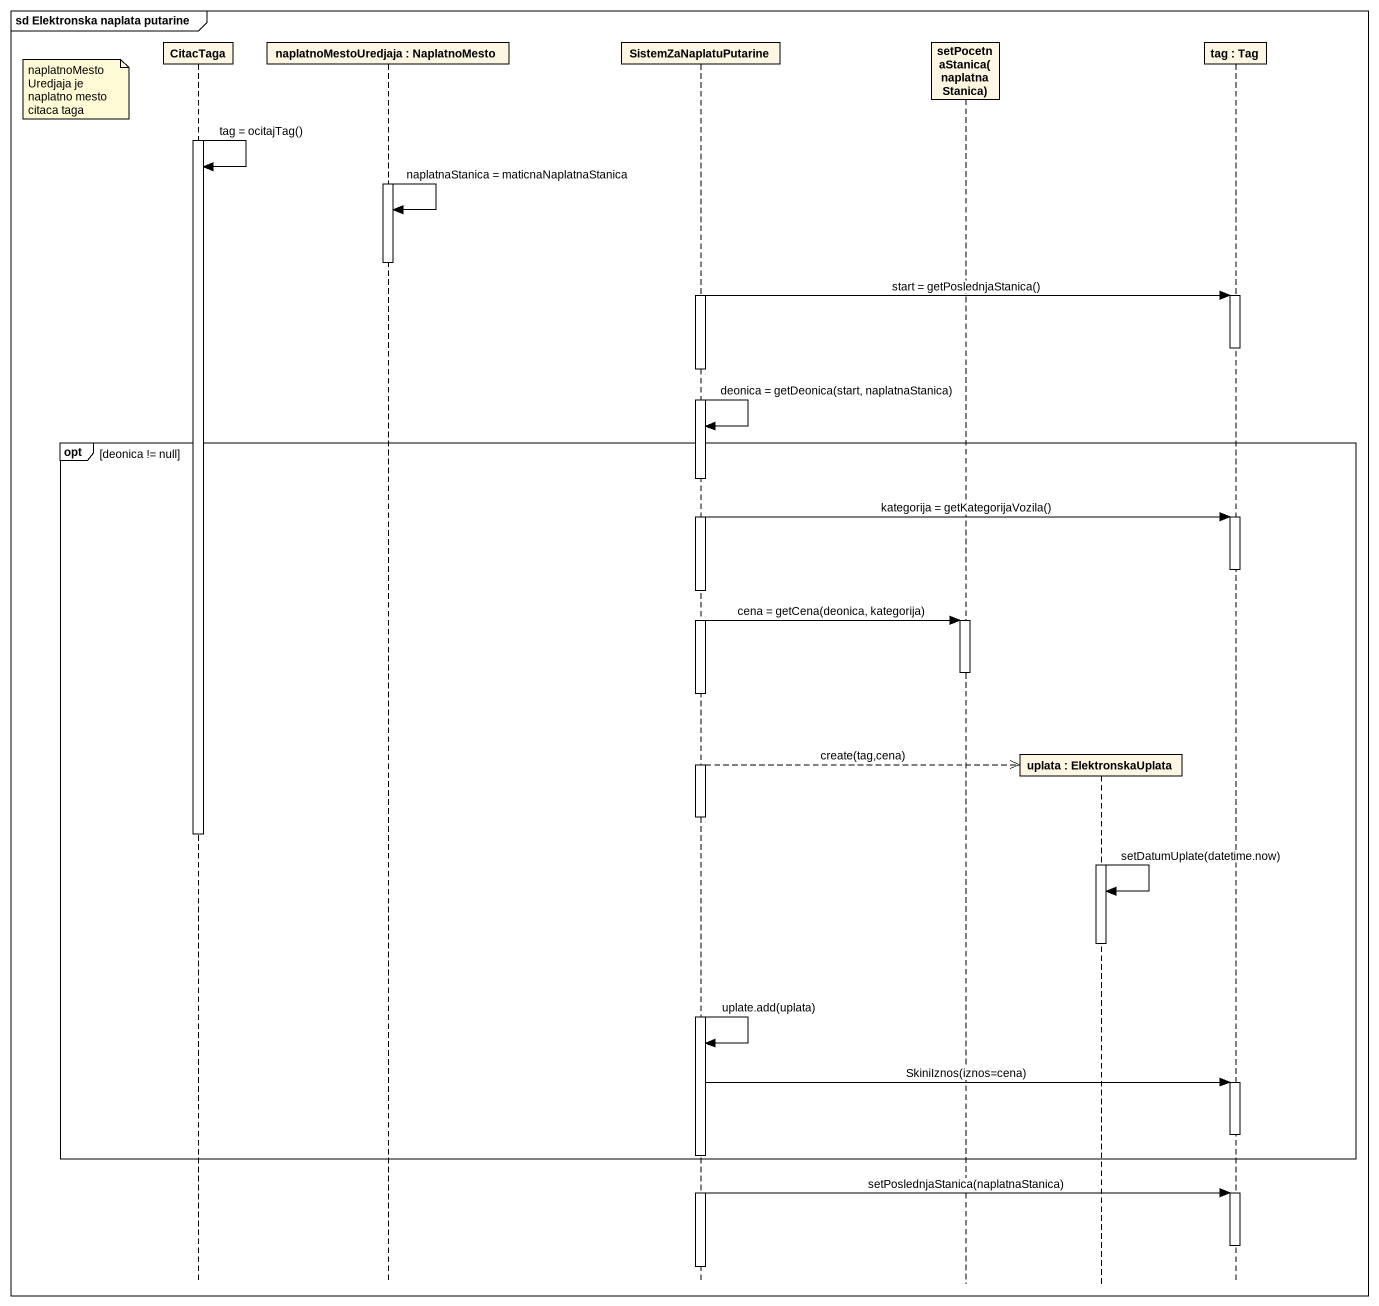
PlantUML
@startuml
mainframe sd Elektronska naplata putarine
hide footbox
participant CitacTaga
participant "naplatnoMestoUredjaja : NaplatnoMesto" as naplatnoMestoUredjaja
participant SistemZaNaplatuPutarine
participant "setPocetnaStanica(naplatnaStanica)" as setPocetnaStanica
participant "uplata : ElektronskaUplata" as uplata
participant "tag : Tag" as tag

note left of CitacTaga : naplatnoMestoUredjaja je naplatno mesto citaca taga
activate CitacTaga
CitacTaga -> CitacTaga : tag = ocitajTag()
activate naplatnoMestoUredjaja
naplatnoMestoUredjaja -> naplatnoMestoUredjaja : naplatnaStanica = maticnaNaplatnaStanica
deactivate naplatnoMestoUredjaja
activate SistemZaNaplatuPutarine
SistemZaNaplatuPutarine -> tag : start = getPoslednjaStanica()
activate tag
deactivate tag
SistemZaNaplatuPutarine -> SistemZaNaplatuPutarine : deonica = getDeonica(start, naplatnaStanica)
opt deonica != null
  SistemZaNaplatuPutarine -> tag : kategorija = getKategorijaVozila()
  activate tag
  deactivate tag
  SistemZaNaplatuPutarine -> setPocetnaStanica : cena = getCena(deonica, kategorija)
  activate setPocetnaStanica
  deactivate setPocetnaStanica
  SistemZaNaplatuPutarine -->> uplata ** : create(tag,cena)
  deactivate SistemZaNaplatuPutarine
  deactivate CitacTaga
  activate uplata
  uplata -> uplata : setDatumUplate(datetime.now)
  deactivate uplata
  activate SistemZaNaplatuPutarine
  SistemZaNaplatuPutarine -> SistemZaNaplatuPutarine : uplate.add(uplata)
  SistemZaNaplatuPutarine -> tag : SkiniIznos(iznos=cena)
  activate tag
  deactivate tag
end
SistemZaNaplatuPutarine -> tag : setPoslednjaStanica(naplatnaStanica)
activate tag
deactivate tag
deactivate SistemZaNaplatuPutarine
@enduml
